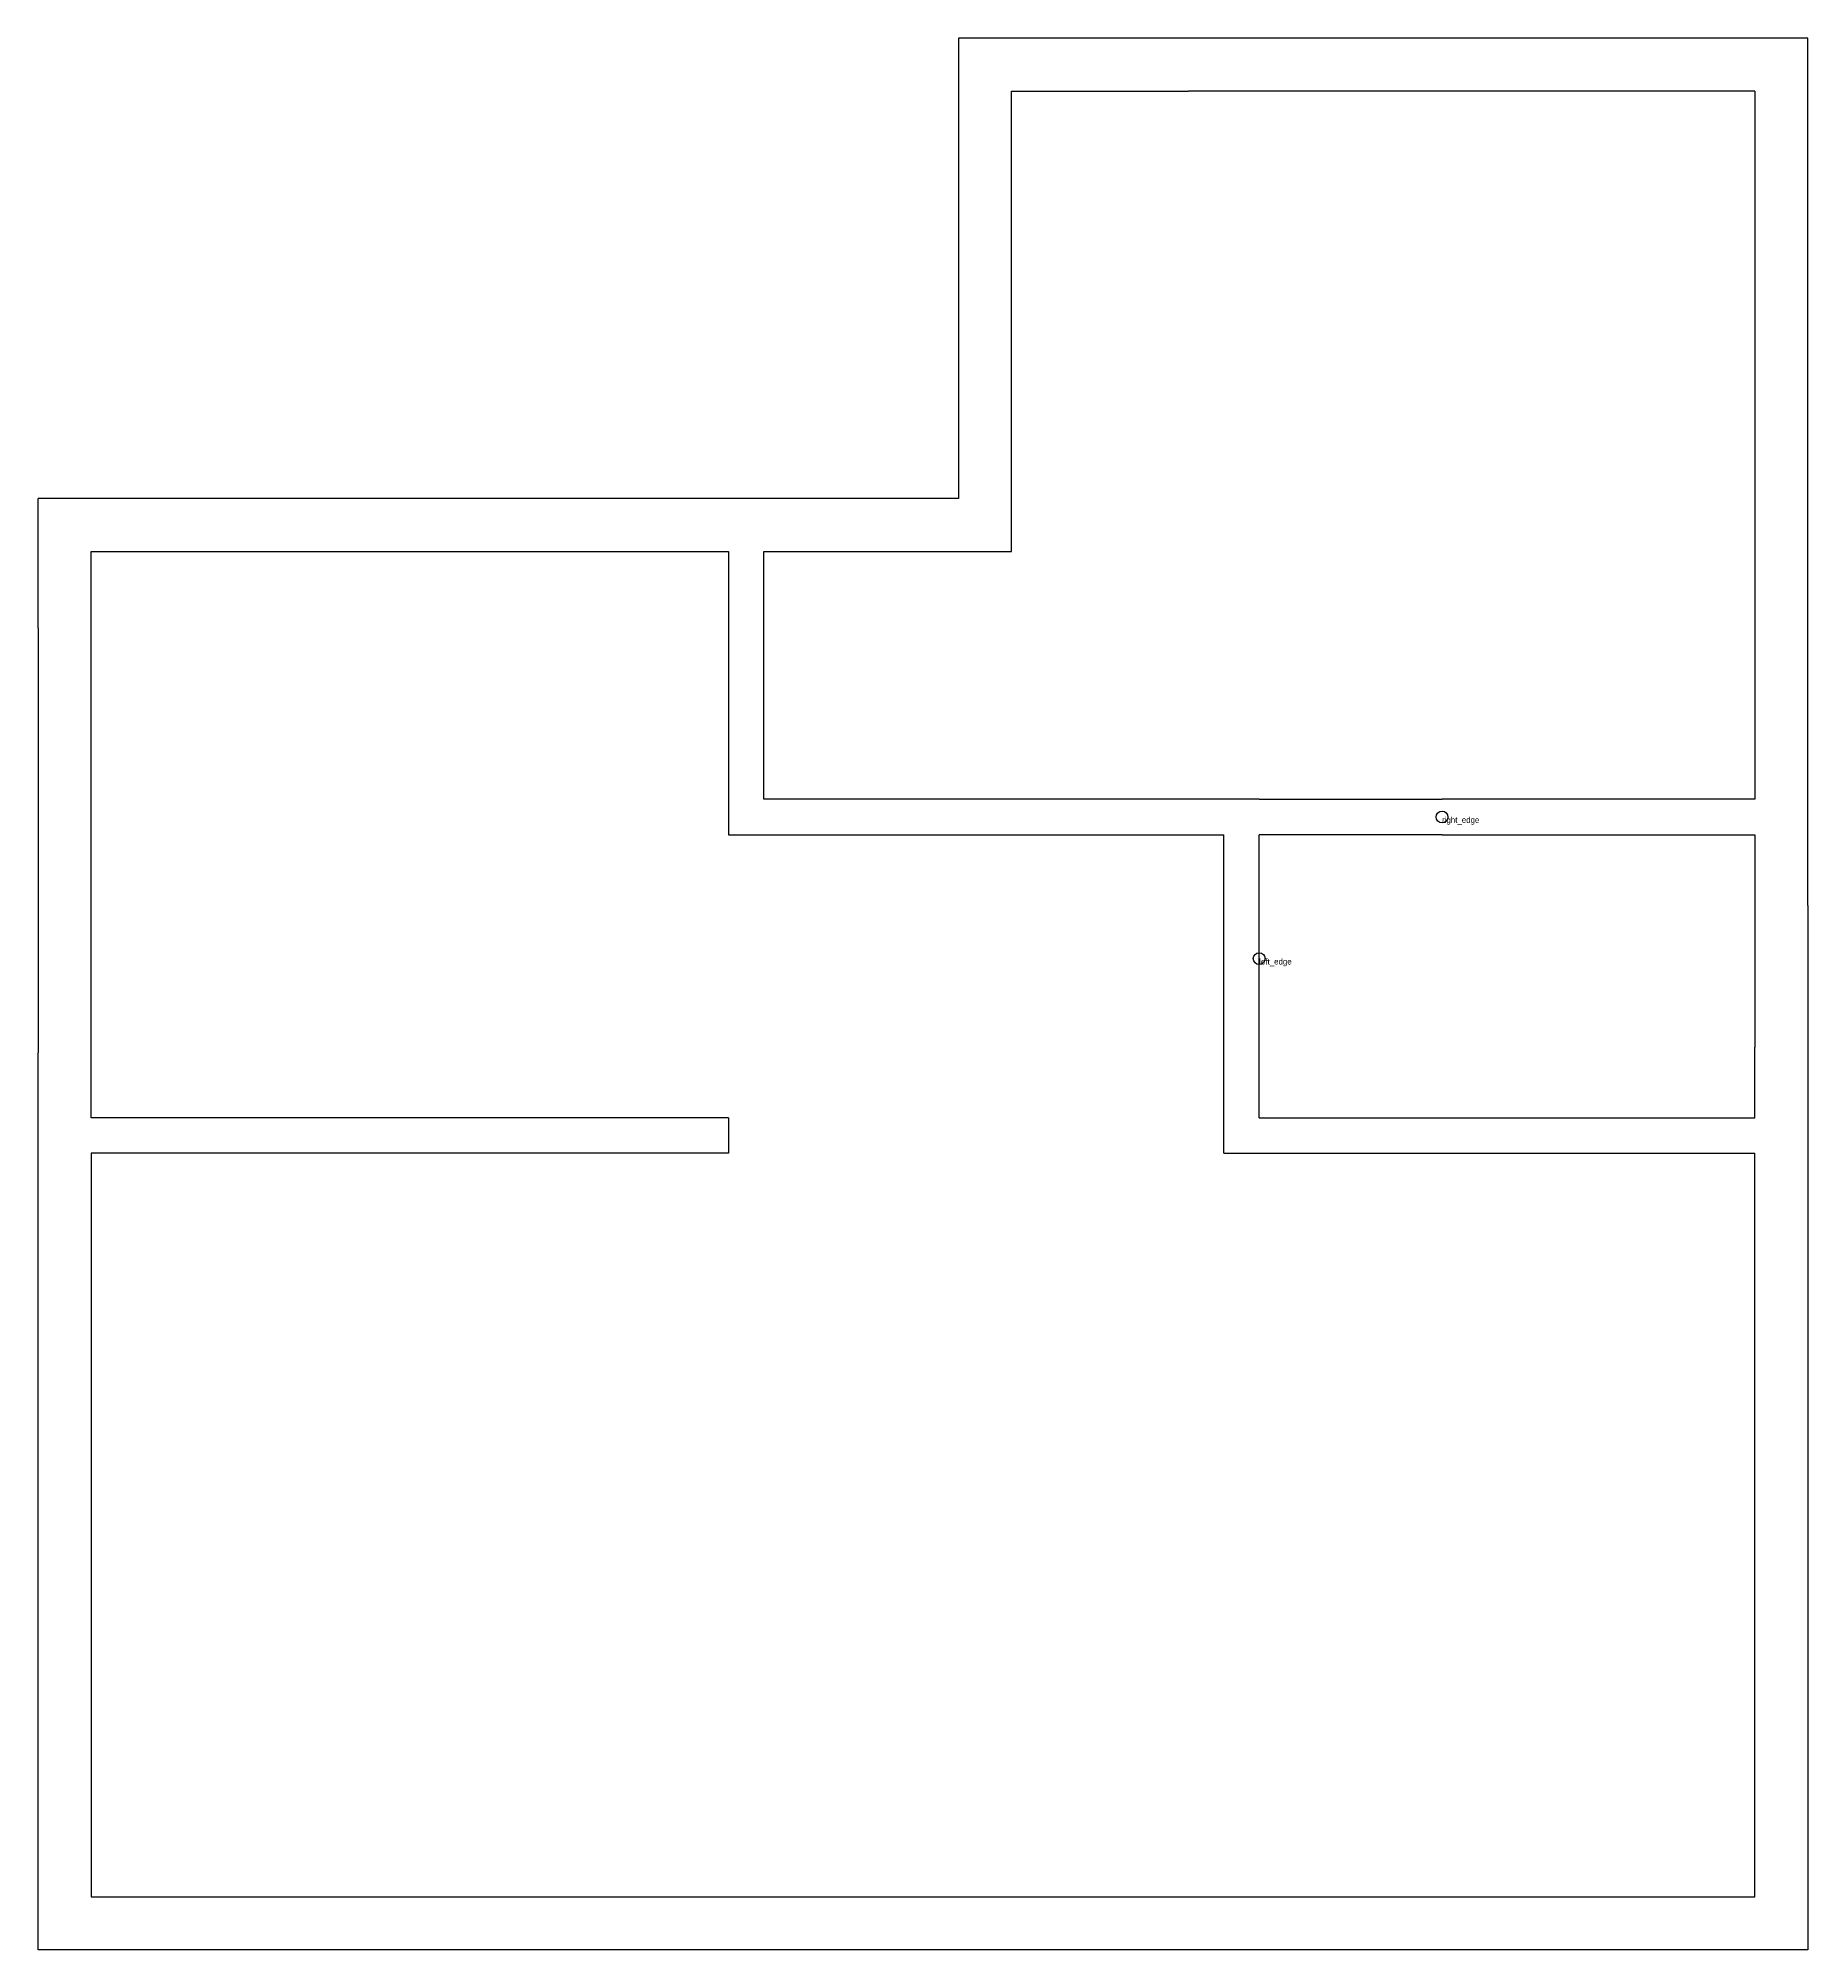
# Model space of a CAD drawing. Header units: metres. Extents: x 355 to 655, y 475 to 799.
import ezdxf

# ---------------------------------------------------------------- set-up
doc = ezdxf.new("R2010")
doc.units = ezdxf.units.M

msp = doc.modelspace()

# ---------------------------------------------------------------- linework, layer by layer
for p, q in [((550, 799), (511, 799)), ((511, 799), (511, 721)), ((634, 799), (550, 799)), ((655, 799), (634, 799)), ((655, 652), (655, 799)), ((520, 712), (520, 790)), ((520, 790), (550, 790)), ((634, 790), (550, 790)), ((646, 790), (634, 790)), ((646, 790), (646, 670)), ((355, 699), (355, 721)), ((511, 721), (355, 721)), ((364, 699), (364, 712)), ((364, 712), (472, 712)), ((472, 712), (472, 664)), ((478, 670), (478, 712)), ((478, 712), (520, 712)), ((355, 699), (355, 627)), ((364, 627), (364, 699)), ((520, 670), (478, 670)), ((556, 670), (520, 670)), ((562, 670), (556, 670)), ((562, 670), (593, 670)), ((646, 670), (593, 670)), ((472, 664), (520, 664)), ((520, 664), (556, 664)), ((556, 610), (556, 664)), ((562, 616), (562, 664)), ((593, 664), (562, 664)), ((593, 664), (646, 664)), ((646, 664), (646, 652)), ((646, 652), (646, 628)), ((655, 652), (655, 628)), ((355, 475), (355, 627)), ((364, 616), (364, 627)), ((646, 616), (646, 628)), ((655, 628), (655, 475)), ((472, 616), (364, 616)), ((472, 616), (472, 610)), ((562, 616), (646, 616)), ((472, 610), (364, 610)), ((364, 610), (364, 484)), ((556, 610), (646, 610)), ((646, 484), (646, 610)), ((364, 484), (646, 484)), ((655, 475), (355, 475))]:
    msp.add_line(p, q)
at = {"layer": 'debug', "color": 4}
for centre in [(593, 667), (562, 643)]:
    msp.add_circle(centre, 1, dxfattribs=at)

# ---------------------------------------------------------------- texts
at = {"layer": 'debug', "char_height": 1, "attachment_point": 1}
for s, insert in [('right_edge', (593, 667)), ('left_edge', (562, 643))]:
    msp.add_mtext(s, dxfattribs=dict(at, insert=insert))

doc.saveas('drawing.dxf')
